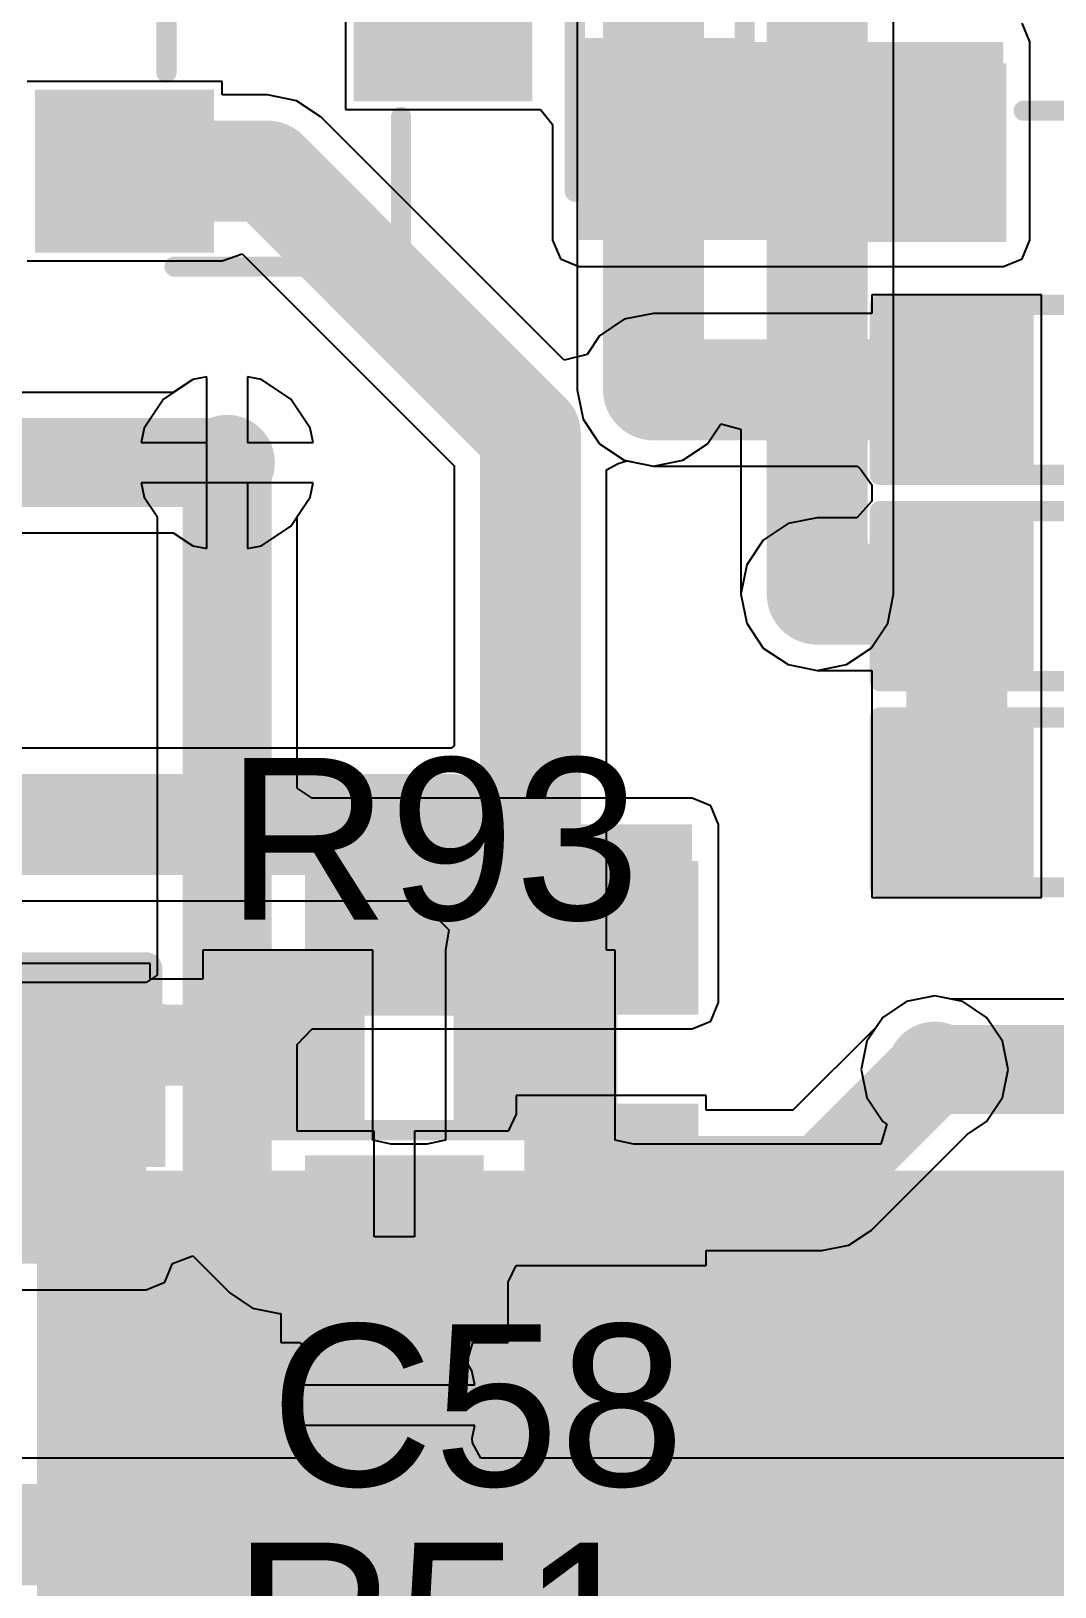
# Model space of a CAD drawing. Header units: millimetres. Extents: x 0 to 214, y 0 to 214.
# Drawn here: x 4.5355 to 4.7887, y 0.9661 to 1.3507 of the extents above; entities that cross this region are included whole.
import ezdxf

# ---------------------------------------------------------------- set-up
doc = ezdxf.new("R2010")
doc.units = ezdxf.units.MM
doc.header["$MEASUREMENT"] = 0
for name, color, linetype in [('BottomLayer', 5, 'Continuous'), ('BottomPaste', 16, 'Continuous'), ('BottomSolder', 6, 'Continuous'), ('TopLayer', 1, 'Continuous'), ('TopOverlay', 2, 'Continuous'), ('TopPaste', 8, 'Continuous'), ('TopSolder', 216, 'Continuous'), ('ViaHoleLayer', 16, 'Continuous')]:
    doc.layers.add(name, color=color, linetype=linetype)
doc.styles.add('Arial', font='', dxfattribs={"height": 0.2})
doc.styles.get('Arial').set_extended_font_data('Arial')

# ---------------------------------------------------------------- blocks, each defined once
blk = doc.blocks.new('RES_0603_127')
at = {"layer": 'TopLayer'}
for points in [[(-0.015, 0.0175), (-0.015, -0.0175), (-0.045, -0.0175), (-0.045, 0.0175)], [(0.045, 0.0175), (0.045, -0.0175), (0.015, -0.0175), (0.015, 0.0175)]]:
    blk.add_hatch(color=1, dxfattribs=at).paths.add_polyline_path(points)
at = {"layer": 'TopPaste'}
for points in [[(-0.015, 0.0175), (-0.015, -0.0175), (-0.045, -0.0175), (-0.045, 0.0175)], [(0.045, 0.0175), (0.045, -0.0175), (0.015, -0.0175), (0.015, 0.0175)]]:
    blk.add_hatch(color=8, dxfattribs=at).paths.add_polyline_path(points)
at = {"layer": 'TopSolder'}
for points in [[(-0.011, 0.0215), (-0.011, -0.0215), (-0.049, -0.0215), (-0.049, 0.0215)], [(0.049, 0.0215), (0.049, -0.0215), (0.011, -0.0215), (0.011, 0.0215)]]:
    blk.add_hatch(color=216, dxfattribs=at).paths.add_polyline_path(points)
at = {"layer": 'TopOverlay', "const_width": 0.005}
for points in [[(-0.049, -0.021), (-0.049, 0.021)], [(-0.049, 0.021), (0.049, 0.021)], [(0.049, -0.021), (0.049, 0.021)], [(-0.049, -0.021), (0.049, -0.021)]]:
    blk.add_lwpolyline(points, dxfattribs=at)
at = {"layer": 'TopOverlay', "const_width": 0.0025}
for points in [[(-0.05025, 0.021, 1), (-0.04775, 0.021, 1)], [(-0.05025, 0.021, 1), (-0.04775, 0.021, 1)], [(0.04775, 0.021, 1), (0.05025, 0.021, 1)], [(0.04775, 0.021, 1), (0.05025, 0.021, 1)], [(-0.05025, -0.021, 1), (-0.04775, -0.021, 1)], [(-0.05025, -0.021, 1), (-0.04775, -0.021, 1)], [(0.04775, -0.021, 1), (0.05025, -0.021, 1)], [(0.04775, -0.021, 1), (0.05025, -0.021, 1)]]:
    blk.add_lwpolyline(points, format="xyb", close=True, dxfattribs=at)
blk = doc.blocks.new('RES_0603_B_130')
at = {"layer": 'BottomLayer'}
for points in [[(-0.045, -0.0175), (-0.045, 0.0175), (-0.015, 0.0175), (-0.015, -0.0175)], [(0.015, -0.0175), (0.015, 0.0175), (0.045, 0.0175), (0.045, -0.0175)]]:
    blk.add_hatch(color=5, dxfattribs=at).paths.add_polyline_path(points)
at = {"layer": 'BottomPaste'}
for points in [[(-0.045, -0.0175), (-0.045, 0.0175), (-0.015, 0.0175), (-0.015, -0.0175)], [(0.015, -0.0175), (0.015, 0.0175), (0.045, 0.0175), (0.045, -0.0175)]]:
    blk.add_hatch(color=16, dxfattribs=at).paths.add_polyline_path(points)
at = {"layer": 'BottomSolder'}
for points in [[(-0.049, -0.0215), (-0.049, 0.0215), (-0.011, 0.0215), (-0.011, -0.0215)], [(0.011, -0.0215), (0.011, 0.0215), (0.049, 0.0215), (0.049, -0.0215)]]:
    blk.add_hatch(color=6, dxfattribs=at).paths.add_polyline_path(points)
blk = doc.blocks.new('RES_0603_136')
at = {"layer": 'TopLayer'}
for points in [[(-0.015, 0.0175), (-0.015, -0.0175), (-0.045, -0.0175), (-0.045, 0.0175)], [(0.045, 0.0175), (0.045, -0.0175), (0.015, -0.0175), (0.015, 0.0175)]]:
    blk.add_hatch(color=1, dxfattribs=at).paths.add_polyline_path(points)
at = {"layer": 'TopPaste'}
for points in [[(-0.015, 0.0175), (-0.015, -0.0175), (-0.045, -0.0175), (-0.045, 0.0175)], [(0.045, 0.0175), (0.045, -0.0175), (0.015, -0.0175), (0.015, 0.0175)]]:
    blk.add_hatch(color=8, dxfattribs=at).paths.add_polyline_path(points)
at = {"layer": 'TopSolder'}
for points in [[(-0.011, 0.0215), (-0.011, -0.0215), (-0.049, -0.0215), (-0.049, 0.0215)], [(0.049, 0.0215), (0.049, -0.0215), (0.011, -0.0215), (0.011, 0.0215)]]:
    blk.add_hatch(color=216, dxfattribs=at).paths.add_polyline_path(points)
at = {"layer": 'TopOverlay', "const_width": 0.005}
for points in [[(-0.049, -0.021), (-0.049, 0.021)], [(-0.049, 0.021), (0.049, 0.021)], [(0.049, -0.021), (0.049, 0.021)], [(-0.049, -0.021), (0.049, -0.021)]]:
    blk.add_lwpolyline(points, dxfattribs=at)
at = {"layer": 'TopOverlay', "const_width": 0.0025}
for points in [[(-0.05025, 0.021, 1), (-0.04775, 0.021, 1)], [(-0.05025, 0.021, 1), (-0.04775, 0.021, 1)], [(0.04775, 0.021, 1), (0.05025, 0.021, 1)], [(0.04775, 0.021, 1), (0.05025, 0.021, 1)], [(-0.05025, -0.021, 1), (-0.04775, -0.021, 1)], [(-0.05025, -0.021, 1), (-0.04775, -0.021, 1)], [(0.04775, -0.021, 1), (0.05025, -0.021, 1)], [(0.04775, -0.021, 1), (0.05025, -0.021, 1)]]:
    blk.add_lwpolyline(points, format="xyb", close=True, dxfattribs=at)
blk = doc.blocks.new('RES_0603_137')
at = {"layer": 'TopLayer'}
for points in [[(-0.015, 0.0175), (-0.015, -0.0175), (-0.045, -0.0175), (-0.045, 0.0175)], [(0.045, 0.0175), (0.045, -0.0175), (0.015, -0.0175), (0.015, 0.0175)]]:
    blk.add_hatch(color=1, dxfattribs=at).paths.add_polyline_path(points)
at = {"layer": 'TopPaste'}
for points in [[(-0.015, 0.0175), (-0.015, -0.0175), (-0.045, -0.0175), (-0.045, 0.0175)], [(0.045, 0.0175), (0.045, -0.0175), (0.015, -0.0175), (0.015, 0.0175)]]:
    blk.add_hatch(color=8, dxfattribs=at).paths.add_polyline_path(points)
at = {"layer": 'TopSolder'}
for points in [[(-0.011, 0.0215), (-0.011, -0.0215), (-0.049, -0.0215), (-0.049, 0.0215)], [(0.049, 0.0215), (0.049, -0.0215), (0.011, -0.0215), (0.011, 0.0215)]]:
    blk.add_hatch(color=216, dxfattribs=at).paths.add_polyline_path(points)
at = {"layer": 'TopOverlay', "const_width": 0.005}
for points in [[(-0.049, 0.021), (-0.049, -0.021)], [(0.049, 0.021), (-0.049, 0.021)], [(0.049, 0.021), (0.049, -0.021)], [(0.049, -0.021), (-0.049, -0.021)]]:
    blk.add_lwpolyline(points, dxfattribs=at)
at = {"layer": 'TopOverlay', "const_width": 0.0025}
for points in [[(-0.05025, 0.021, 1), (-0.04775, 0.021, 1)], [(-0.05025, 0.021, 1), (-0.04775, 0.021, 1)], [(0.04775, 0.021, 1), (0.05025, 0.021, 1)], [(0.04775, 0.021, 1), (0.05025, 0.021, 1)], [(-0.05025, -0.021, 1), (-0.04775, -0.021, 1)], [(-0.05025, -0.021, 1), (-0.04775, -0.021, 1)], [(0.04775, -0.021, 1), (0.05025, -0.021, 1)], [(0.04775, -0.021, 1), (0.05025, -0.021, 1)]]:
    blk.add_lwpolyline(points, format="xyb", close=True, dxfattribs=at)
blk = doc.blocks.new('RES_0603_141')
at = {"layer": 'TopLayer'}
for points in [[(-0.015, 0.0175), (-0.015, -0.0175), (-0.045, -0.0175), (-0.045, 0.0175)], [(0.045, 0.0175), (0.045, -0.0175), (0.015, -0.0175), (0.015, 0.0175)]]:
    blk.add_hatch(color=1, dxfattribs=at).paths.add_polyline_path(points)
at = {"layer": 'TopPaste'}
for points in [[(-0.015, 0.0175), (-0.015, -0.0175), (-0.045, -0.0175), (-0.045, 0.0175)], [(0.045, 0.0175), (0.045, -0.0175), (0.015, -0.0175), (0.015, 0.0175)]]:
    blk.add_hatch(color=8, dxfattribs=at).paths.add_polyline_path(points)
at = {"layer": 'TopSolder'}
for points in [[(-0.011, 0.0215), (-0.011, -0.0215), (-0.049, -0.0215), (-0.049, 0.0215)], [(0.049, 0.0215), (0.049, -0.0215), (0.011, -0.0215), (0.011, 0.0215)]]:
    blk.add_hatch(color=216, dxfattribs=at).paths.add_polyline_path(points)
at = {"layer": 'TopOverlay', "const_width": 0.005}
for points in [[(-0.049, 0.021), (-0.049, -0.021)], [(0.049, 0.021), (-0.049, 0.021)], [(0.049, 0.021), (0.049, -0.021)], [(0.049, -0.021), (-0.049, -0.021)]]:
    blk.add_lwpolyline(points, dxfattribs=at)
at = {"layer": 'TopOverlay', "const_width": 0.0025}
for points in [[(-0.05025, 0.021, 1), (-0.04775, 0.021, 1)], [(-0.05025, 0.021, 1), (-0.04775, 0.021, 1)], [(0.04775, 0.021, 1), (0.05025, 0.021, 1)], [(0.04775, 0.021, 1), (0.05025, 0.021, 1)], [(-0.05025, -0.021, 1), (-0.04775, -0.021, 1)], [(-0.05025, -0.021, 1), (-0.04775, -0.021, 1)], [(0.04775, -0.021, 1), (0.05025, -0.021, 1)], [(0.04775, -0.021, 1), (0.05025, -0.021, 1)]]:
    blk.add_lwpolyline(points, format="xyb", close=True, dxfattribs=at)
blk = doc.blocks.new('SOT_23_B_158')
at = {"layer": 'BottomLayer'}
for points in [[(-0.05354, 0.05748), (-0.02126, 0.05748), (-0.02126, 0.02126), (-0.05354, 0.02126)], [(0.02126, 0.05748), (0.05354, 0.05748), (0.05354, 0.02126), (0.02126, 0.02126)], [(-0.01614, -0.02126), (0.01614, -0.02126), (0.01614, -0.05748), (-0.01614, -0.05748)]]:
    blk.add_hatch(color=5, dxfattribs=at).paths.add_polyline_path(points)
at = {"layer": 'BottomPaste'}
for points in [[(-0.05354, 0.05748), (-0.02126, 0.05748), (-0.02126, 0.02126), (-0.05354, 0.02126)], [(0.02126, 0.05748), (0.05354, 0.05748), (0.05354, 0.02126), (0.02126, 0.02126)], [(-0.01614, -0.02126), (0.01614, -0.02126), (0.01614, -0.05748), (-0.01614, -0.05748)]]:
    blk.add_hatch(color=16, dxfattribs=at).paths.add_polyline_path(points)
at = {"layer": 'BottomSolder'}
for points in [[(-0.05754, 0.06148), (-0.01726, 0.06148), (-0.01726, 0.01726), (-0.05754, 0.01726)], [(0.01726, 0.06148), (0.05754, 0.06148), (0.05754, 0.01726), (0.01726, 0.01726)], [(-0.02014, -0.01726), (0.02014, -0.01726), (0.02014, -0.06148), (-0.02014, -0.06148)]]:
    blk.add_hatch(color=6, dxfattribs=at).paths.add_polyline_path(points)
blk = doc.blocks.new('SOT_23_159')
at = {"layer": 'TopLayer'}
for points in [[(-0.01614, 0.05748), (0.01614, 0.05748), (0.01614, 0.02126), (-0.01614, 0.02126)], [(-0.05354, -0.02126), (-0.02126, -0.02126), (-0.02126, -0.05748), (-0.05354, -0.05748)], [(0.02126, -0.02126), (0.05354, -0.02126), (0.05354, -0.05748), (0.02126, -0.05748)]]:
    blk.add_hatch(color=1, dxfattribs=at).paths.add_polyline_path(points)
at = {"layer": 'TopPaste'}
for points in [[(-0.01614, 0.05748), (0.01614, 0.05748), (0.01614, 0.02126), (-0.01614, 0.02126)], [(-0.05354, -0.02126), (-0.02126, -0.02126), (-0.02126, -0.05748), (-0.05354, -0.05748)], [(0.02126, -0.02126), (0.05354, -0.02126), (0.05354, -0.05748), (0.02126, -0.05748)]]:
    blk.add_hatch(color=8, dxfattribs=at).paths.add_polyline_path(points)
at = {"layer": 'TopSolder'}
for points in [[(-0.02014, 0.06148), (0.02014, 0.06148), (0.02014, 0.01726), (-0.02014, 0.01726)], [(-0.05754, -0.01726), (-0.01726, -0.01726), (-0.01726, -0.06148), (-0.05754, -0.06148)], [(0.01726, -0.01726), (0.05754, -0.01726), (0.05754, -0.06148), (0.01726, -0.06148)]]:
    blk.add_hatch(color=216, dxfattribs=at).paths.add_polyline_path(points)
at = {"layer": 'TopOverlay', "const_width": 0.005}
for points in [[(-0.024, 0.029), (-0.061, 0.029)], [(-0.061, -0.027), (-0.061, 0.029)], [(0.061, 0.029), (0.024, 0.029)], [(0.061, -0.027), (0.061, 0.029)], [(0.013, -0.029), (-0.013, -0.029)]]:
    blk.add_lwpolyline(points, dxfattribs=at)
at = {"layer": 'TopOverlay'}
for points, const_width in [([(-0.06225, 0.029, 1), (-0.05975, 0.029, 1)], 0.0025), ([(-0.06225, 0.029, 1), (-0.05975, 0.029, 1)], 0.0025), ([(-0.02525, 0.029, 1), (-0.02275, 0.029, 1)], 0.0025), ([(0.02275, 0.029, 1), (0.02525, 0.029, 1)], 0.0025), ([(0.05975, 0.029, 1), (0.06225, 0.029, 1)], 0.0025), ([(0.05975, 0.029, 1), (0.06225, 0.029, 1)], 0.0025), ([(-0.06225, -0.027, 1), (-0.05975, -0.027, 1)], 0.0025), ([(-0.01425, -0.029, 1), (-0.01175, -0.029, 1)], 0.0025), ([(0.01175, -0.029, 1), (0.01425, -0.029, 1)], 0.0025), ([(0.05975, -0.027, 1), (0.06225, -0.027, 1)], 0.0025), ([(-0.06439, -0.045, 1), (-0.07161, -0.045, 1)], 0.01), ([(-0.07411, -0.045, 1), (-0.06911, -0.045, 1)], 0.005), ([(-0.06689, -0.045, 1), (-0.06189, -0.045, 1)], 0.005)]:
    blk.add_lwpolyline(points, format="xyb", close=True, dxfattribs=dict(at, const_width=const_width))
blk = doc.blocks.new('LED_0402_169')
at = {"layer": 'TopLayer'}
for points in [[(-0.03091, 0.01417), (-0.0065, 0.01417), (-0.0065, -0.01417), (-0.03091, -0.01417)], [(0.0065, 0.01417), (0.03091, 0.01417), (0.03091, -0.01417), (0.0065, -0.01417)]]:
    blk.add_hatch(color=1, dxfattribs=at).paths.add_polyline_path(points)
at = {"layer": 'TopOverlay'}
blk.add_hatch(color=2, dxfattribs=at).paths.add_polyline_path([(0.037, -0.022), (0.063, -0.022), (0.063, 0.022), (0.037, 0.022)])
at = {"layer": 'TopPaste'}
for points in [[(-0.03091, 0.01417), (-0.0065, 0.01417), (-0.0065, -0.01417), (-0.03091, -0.01417)], [(0.0065, 0.01417), (0.03091, 0.01417), (0.03091, -0.01417), (0.0065, -0.01417)]]:
    blk.add_hatch(color=8, dxfattribs=at).paths.add_polyline_path(points)
at = {"layer": 'TopSolder'}
for points in [[(-0.03491, 0.01817), (-0.0025, 0.01817), (-0.0025, -0.01817), (-0.03491, -0.01817)], [(0.0025, 0.01817), (0.03491, 0.01817), (0.03491, -0.01817), (0.0025, -0.01817)]]:
    blk.add_hatch(color=216, dxfattribs=at).paths.add_polyline_path(points)
at = {"layer": 'TopOverlay', "const_width": 0.00787}
for points in [[(0.037, 0.019), (-0.036, 0.019)], [(-0.036, 0.019), (-0.036, -0.019)], [(0.037, 0.019), (0.037, -0.019)], [(0.037, -0.019), (-0.036, -0.019)]]:
    blk.add_lwpolyline(points, dxfattribs=at)
at = {"layer": 'TopOverlay', "const_width": 0.00394}
for points in [[(-0.03797, 0.019, 1), (-0.03403, 0.019, 1)], [(-0.03797, 0.019, 1), (-0.03403, 0.019, 1)], [(0.03503, 0.019, 1), (0.03897, 0.019, 1)], [(0.03503, 0.019, 1), (0.03897, 0.019, 1)], [(-0.03797, -0.019, 1), (-0.03403, -0.019, 1)], [(-0.03797, -0.019, 1), (-0.03403, -0.019, 1)], [(0.03503, -0.019, 1), (0.03897, -0.019, 1)], [(0.03503, -0.019, 1), (0.03897, -0.019, 1)]]:
    blk.add_lwpolyline(points, format="xyb", close=True, dxfattribs=at)
blk = doc.blocks.new('RVT1E100M0405__257')
at = {"layer": 'TopLayer'}
for points in [[(-0.12205, 0.0315), (-0.01969, 0.0315), (-0.01969, -0.0315), (-0.12205, -0.0315)], [(0.01969, 0.0315), (0.12205, 0.0315), (0.12205, -0.0315), (0.01969, -0.0315)]]:
    blk.add_hatch(color=1, dxfattribs=at).paths.add_polyline_path(points)
at = {"layer": 'TopPaste'}
for points in [[(-0.12205, 0.0315), (-0.01969, 0.0315), (-0.01969, -0.0315), (-0.12205, -0.0315)], [(0.01969, 0.0315), (0.12205, 0.0315), (0.12205, -0.0315), (0.01969, -0.0315)]]:
    blk.add_hatch(color=8, dxfattribs=at).paths.add_polyline_path(points)
at = {"layer": 'TopSolder'}
for points in [[(-0.12605, 0.0355), (-0.01569, 0.0355), (-0.01569, -0.0355), (-0.12605, -0.0355)], [(0.01569, 0.0355), (0.12605, 0.0355), (0.12605, -0.0355), (0.01569, -0.0355)]]:
    blk.add_hatch(color=216, dxfattribs=at).paths.add_polyline_path(points)
at = {"layer": 'TopOverlay', "const_width": 0.005}
for points in [[(-0.037, 0.087), (-0.08325, 0.04075)], [(-0.037, 0.087), (0.085, 0.087)], [(0.085, 0.087), (0.085, 0.039)], [(-0.108, 0.065), (-0.108, 0.037)], [(-0.122, 0.051), (-0.094, 0.051)], [(-0.08325, 0.04075), (-0.08325, 0.035)], [(-0.08325, -0.035), (-0.08325, -0.04075)], [(-0.08325, -0.04075), (-0.037, -0.087)], [(0.085, -0.039), (0.085, -0.087)], [(-0.037, -0.087), (0.085, -0.087)]]:
    blk.add_lwpolyline(points, dxfattribs=at)
at = {"layer": 'TopOverlay', "const_width": 0.0025}
for points in [[(-0.03825, 0.087, 1), (-0.03575, 0.087, 1)], [(-0.03825, 0.087, 1), (-0.03575, 0.087, 1)], [(0.08375, 0.087, 1), (0.08625, 0.087, 1)], [(0.08375, 0.087, 1), (0.08625, 0.087, 1)], [(-0.10925, 0.065, 1), (-0.10675, 0.065, 1)], [(-0.12325, 0.051, 1), (-0.12075, 0.051, 1)], [(-0.09525, 0.051, 1), (-0.09275, 0.051, 1)], [(-0.0845, 0.04075, 1), (-0.082, 0.04075, 1)], [(-0.0845, 0.04075, 1), (-0.082, 0.04075, 1)], [(-0.10925, 0.037, 1), (-0.10675, 0.037, 1)], [(0.08375, 0.039, 1), (0.08625, 0.039, 1)], [(-0.0845, 0.035, 1), (-0.082, 0.035, 1)], [(-0.0845, -0.035, 1), (-0.082, -0.035, 1)], [(-0.0845, -0.04075, 1), (-0.082, -0.04075, 1)], [(-0.0845, -0.04075, 1), (-0.082, -0.04075, 1)], [(0.08375, -0.039, 1), (0.08625, -0.039, 1)], [(-0.03825, -0.087, 1), (-0.03575, -0.087, 1)], [(-0.03825, -0.087, 1), (-0.03575, -0.087, 1)], [(0.08375, -0.087, 1), (0.08625, -0.087, 1)], [(0.08375, -0.087, 1), (0.08625, -0.087, 1)]]:
    blk.add_lwpolyline(points, format="xyb", close=True, dxfattribs=at)
blk = doc.blocks.new('RES_0603_279')
at = {"layer": 'TopLayer'}
for points in [[(-0.015, 0.0175), (-0.015, -0.0175), (-0.045, -0.0175), (-0.045, 0.0175)], [(0.045, 0.0175), (0.045, -0.0175), (0.015, -0.0175), (0.015, 0.0175)]]:
    blk.add_hatch(color=1, dxfattribs=at).paths.add_polyline_path(points)
at = {"layer": 'TopPaste'}
for points in [[(-0.015, 0.0175), (-0.015, -0.0175), (-0.045, -0.0175), (-0.045, 0.0175)], [(0.045, 0.0175), (0.045, -0.0175), (0.015, -0.0175), (0.015, 0.0175)]]:
    blk.add_hatch(color=8, dxfattribs=at).paths.add_polyline_path(points)
at = {"layer": 'TopSolder'}
for points in [[(-0.011, 0.0215), (-0.011, -0.0215), (-0.049, -0.0215), (-0.049, 0.0215)], [(0.049, 0.0215), (0.049, -0.0215), (0.011, -0.0215), (0.011, 0.0215)]]:
    blk.add_hatch(color=216, dxfattribs=at).paths.add_polyline_path(points)
at = {"layer": 'TopOverlay', "const_width": 0.005}
for points in [[(-0.049, 0.021), (0.049, 0.021)], [(-0.049, 0.021), (-0.049, -0.021)], [(0.049, 0.021), (0.049, -0.021)], [(-0.049, -0.021), (0.049, -0.021)]]:
    blk.add_lwpolyline(points, dxfattribs=at)
at = {"layer": 'TopOverlay', "const_width": 0.0025}
for points in [[(-0.05025, 0.021, 1), (-0.04775, 0.021, 1)], [(-0.05025, 0.021, 1), (-0.04775, 0.021, 1)], [(0.04775, 0.021, 1), (0.05025, 0.021, 1)], [(0.04775, 0.021, 1), (0.05025, 0.021, 1)], [(-0.05025, -0.021, 1), (-0.04775, -0.021, 1)], [(-0.05025, -0.021, 1), (-0.04775, -0.021, 1)], [(0.04775, -0.021, 1), (0.05025, -0.021, 1)], [(0.04775, -0.021, 1), (0.05025, -0.021, 1)]]:
    blk.add_lwpolyline(points, format="xyb", close=True, dxfattribs=at)
blk = doc.blocks.new('SOT_23_317')
at = {"layer": 'TopLayer'}
for points in [[(-0.01614, 0.05748), (0.01614, 0.05748), (0.01614, 0.02126), (-0.01614, 0.02126)], [(-0.05354, -0.02126), (-0.02126, -0.02126), (-0.02126, -0.05748), (-0.05354, -0.05748)], [(0.02126, -0.02126), (0.05354, -0.02126), (0.05354, -0.05748), (0.02126, -0.05748)]]:
    blk.add_hatch(color=1, dxfattribs=at).paths.add_polyline_path(points)
at = {"layer": 'TopPaste'}
for points in [[(-0.01614, 0.05748), (0.01614, 0.05748), (0.01614, 0.02126), (-0.01614, 0.02126)], [(-0.05354, -0.02126), (-0.02126, -0.02126), (-0.02126, -0.05748), (-0.05354, -0.05748)], [(0.02126, -0.02126), (0.05354, -0.02126), (0.05354, -0.05748), (0.02126, -0.05748)]]:
    blk.add_hatch(color=8, dxfattribs=at).paths.add_polyline_path(points)
at = {"layer": 'TopSolder'}
for points in [[(-0.02014, 0.06148), (0.02014, 0.06148), (0.02014, 0.01726), (-0.02014, 0.01726)], [(-0.05754, -0.01726), (-0.01726, -0.01726), (-0.01726, -0.06148), (-0.05754, -0.06148)], [(0.01726, -0.01726), (0.05754, -0.01726), (0.05754, -0.06148), (0.01726, -0.06148)]]:
    blk.add_hatch(color=216, dxfattribs=at).paths.add_polyline_path(points)
at = {"layer": 'TopOverlay', "const_width": 0.005}
for points in [[(-0.061, -0.027), (-0.061, 0.029)], [(-0.061, 0.029), (-0.024, 0.029)], [(0.024, 0.029), (0.061, 0.029)], [(0.061, -0.027), (0.061, 0.029)], [(-0.013, -0.029), (0.013, -0.029)]]:
    blk.add_lwpolyline(points, dxfattribs=at)
at = {"layer": 'TopOverlay'}
for points, const_width in [([(-0.06225, 0.029, 1), (-0.05975, 0.029, 1)], 0.0025), ([(-0.06225, 0.029, 1), (-0.05975, 0.029, 1)], 0.0025), ([(-0.02525, 0.029, 1), (-0.02275, 0.029, 1)], 0.0025), ([(0.02275, 0.029, 1), (0.02525, 0.029, 1)], 0.0025), ([(0.05975, 0.029, 1), (0.06225, 0.029, 1)], 0.0025), ([(0.05975, 0.029, 1), (0.06225, 0.029, 1)], 0.0025), ([(-0.06225, -0.027, 1), (-0.05975, -0.027, 1)], 0.0025), ([(-0.01425, -0.029, 1), (-0.01175, -0.029, 1)], 0.0025), ([(0.01175, -0.029, 1), (0.01425, -0.029, 1)], 0.0025), ([(0.05975, -0.027, 1), (0.06225, -0.027, 1)], 0.0025), ([(-0.06439, -0.045, 1), (-0.07161, -0.045, 1)], 0.01), ([(-0.07411, -0.045, 1), (-0.06911, -0.045, 1)], 0.005), ([(-0.06689, -0.045, 1), (-0.06189, -0.045, 1)], 0.005)]:
    blk.add_lwpolyline(points, format="xyb", close=True, dxfattribs=dict(at, const_width=const_width))

msp = doc.modelspace()

# ---------------------------------------------------------------- hatches: boundary and pattern name
at = {"layer": 'BottomLayer'}
h = msp.add_hatch(color=5, dxfattribs=at)
edge = h.paths.add_edge_path()
edge.add_arc((4.68945, 1.262), 0.01181, 0, 360)
h = msp.add_hatch(color=5, dxfattribs=at)
edge = h.paths.add_edge_path()
edge.add_arc((4.584, 1.244), 0.01181, 0, 360)
h = msp.add_hatch(color=5, dxfattribs=at)
edge = h.paths.add_edge_path()
edge.add_arc((4.72995, 1.2115), 0.01181, 0, 360)
for points in [[(4.605, 1.11055), (4.699, 1.11055), (4.699, 1.15455), (4.605, 1.15455)], [(4.489, 1.046), (4.564, 1.046), (4.564, 1.109), (4.489, 1.109)]]:
    msp.add_hatch(color=5, dxfattribs=at).paths.add_polyline_path(points)
h = msp.add_hatch(color=5, dxfattribs=at)
edge = h.paths.add_edge_path()
edge.add_arc((4.759, 1.094), 0.01181, 0, 360)
h = msp.add_hatch(color=5, dxfattribs=at)
edge = h.paths.add_edge_path()
edge.add_arc((4.624, 1.011), 0.01181, 0, 360)
at = {"layer": 'BottomSolder'}
h = msp.add_hatch(color=6, dxfattribs=at)
edge = h.paths.add_edge_path()
edge.add_arc((4.68945, 1.262), 0.00591, 0, 360)
h = msp.add_hatch(color=6, dxfattribs=at)
edge = h.paths.add_edge_path()
edge.add_arc((4.584, 1.244), 0.00591, 0, 360)
h = msp.add_hatch(color=6, dxfattribs=at)
edge = h.paths.add_edge_path()
edge.add_arc((4.72995, 1.2115), 0.00591, 0, 360)
h = msp.add_hatch(color=6, dxfattribs=at)
edge = h.paths.add_edge_path()
edge.add_arc((4.759, 1.094), 0.00591, 0, 360)
h = msp.add_hatch(color=6, dxfattribs=at)
edge = h.paths.add_edge_path()
edge.add_arc((4.624, 1.011), 0.00591, 0, 360)
at = {"layer": 'TopLayer'}
for points in [[(4.671, 1.299), (4.776, 1.299), (4.776, 1.348), (4.671, 1.348)], [(4.537, 0.94818), (5.628, 0.94818), (5.628, 1.069), (4.537, 1.069)]]:
    msp.add_hatch(color=1, dxfattribs=at).paths.add_polyline_path(points)
h = msp.add_hatch(color=1, dxfattribs=at)
edge = h.paths.add_edge_path()
edge.add_arc((4.68945, 1.262), 0.01181, 0, 360)
h = msp.add_hatch(color=1, dxfattribs=at)
edge = h.paths.add_edge_path()
edge.add_arc((4.584, 1.244), 0.01181, 0, 360)
h = msp.add_hatch(color=1, dxfattribs=at)
edge = h.paths.add_edge_path()
edge.add_arc((4.72995, 1.2115), 0.01181, 0, 360)
h = msp.add_hatch(color=1, dxfattribs=at)
edge = h.paths.add_edge_path()
edge.add_arc((4.759, 1.094), 0.01181, 0, 360)
h = msp.add_hatch(color=1, dxfattribs=at)
edge = h.paths.add_edge_path()
edge.add_arc((4.624, 1.011), 0.01181, 0, 360)
at = {"layer": 'TopSolder'}
h = msp.add_hatch(color=216, dxfattribs=at)
edge = h.paths.add_edge_path()
edge.add_arc((4.68945, 1.262), 0.00591, 0, 360)
h = msp.add_hatch(color=216, dxfattribs=at)
edge = h.paths.add_edge_path()
edge.add_arc((4.584, 1.244), 0.00591, 0, 360)
h = msp.add_hatch(color=216, dxfattribs=at)
edge = h.paths.add_edge_path()
edge.add_arc((4.72995, 1.2115), 0.00591, 0, 360)
h = msp.add_hatch(color=216, dxfattribs=at)
edge = h.paths.add_edge_path()
edge.add_arc((4.759, 1.094), 0.00591, 0, 360)
h = msp.add_hatch(color=216, dxfattribs=at)
edge = h.paths.add_edge_path()
edge.add_arc((4.624, 1.011), 0.00591, 0, 360)
at = {"layer": 'ViaHoleLayer'}
h = msp.add_hatch(color=16, dxfattribs=at)
edge = h.paths.add_edge_path()
edge.add_arc((4.68945, 1.262), 0.00591, 0, 360)
h = msp.add_hatch(color=16, dxfattribs=at)
edge = h.paths.add_edge_path()
edge.add_arc((4.584, 1.244), 0.00591, 0, 360)
h = msp.add_hatch(color=16, dxfattribs=at)
edge = h.paths.add_edge_path()
edge.add_arc((4.72995, 1.2115), 0.00591, 0, 360)
h = msp.add_hatch(color=16, dxfattribs=at)
edge = h.paths.add_edge_path()
edge.add_arc((4.759, 1.094), 0.00591, 0, 360)
h = msp.add_hatch(color=16, dxfattribs=at)
edge = h.paths.add_edge_path()
edge.add_arc((4.624, 1.011), 0.00591, 0, 360)

# ---------------------------------------------------------------- linework, layer by layer
at = {"layer": 'BottomLayer'}
for p, q in [((4.74881, 1.2115), (4.74881, 1.90113)), ((4.67058, 1.424), (4.67058, 1.262)), ((4.57549, 1.26455), (4.56828, 1.25972)), ((4.579, 1.26524), (4.57549, 1.26455)), ((4.579, 1.249), (4.579, 1.26524)), ((4.59251, 1.26455), (4.589, 1.26524)), ((4.589, 1.26524), (4.589, 1.249)), ((4.59972, 1.25972), (4.59251, 1.26455)), ((4.67058, 1.262), (4.67202, 1.25478)), ((4.56828, 1.25972), (4.56345, 1.25251)), ((4.60455, 1.25251), (4.59972, 1.25972)), ((4.67202, 1.25478), (4.67611, 1.24866)), ((4.56345, 1.25251), (4.56276, 1.249)), ((4.60524, 1.249), (4.60455, 1.25251)), ((4.70278, 1.24866), (4.70608, 1.2536)), ((4.70608, 1.2536), (4.71108, 1.25227)), ((4.71108, 1.25227), (4.71108, 1.2115)), ((4.56276, 1.249), (4.579, 1.249)), ((4.589, 1.249), (4.60524, 1.249)), ((4.67611, 1.24866), (4.68223, 1.24457)), ((4.69667, 1.24457), (4.70278, 1.24866)), ((4.68223, 1.24457), (4.68945, 1.24314)), ((4.68945, 1.24314), (4.69667, 1.24457)), ((4.60524, 1.239), (4.56276, 1.239)), ((4.56276, 1.239), (4.56345, 1.23549)), ((4.60455, 1.23549), (4.60524, 1.239)), ((4.56345, 1.23549), (4.56667, 1.23068)), ((4.60133, 1.23068), (4.60455, 1.23549)), ((4.56667, 1.23068), (4.56667, 1.11728)), ((4.60133, 1.1635), (4.60133, 1.23068)), ((4.71108, 1.2115), (4.71252, 1.20428)), ((4.74737, 1.20428), (4.74881, 1.2115)), ((4.71252, 1.20428), (4.71661, 1.19816)), ((4.74328, 1.19816), (4.74737, 1.20428)), ((4.71661, 1.19816), (4.72273, 1.19407)), ((4.73717, 1.19407), (4.74328, 1.19816)), ((4.72273, 1.19407), (4.72995, 1.19264)), ((4.72995, 1.19264), (4.73717, 1.19407)), ((4.605, 1.16105), (4.60133, 1.1635)), ((4.699, 1.16105), (4.605, 1.16105)), ((4.70359, 1.15915), (4.699, 1.16105)), ((4.70549, 1.15455), (4.70359, 1.15915)), ((4.70549, 1.11055), (4.70549, 1.15455)), ((4.564, 1.11549), (4.489, 1.11549)), ((4.56667, 1.11728), (4.564, 1.11549)), ((4.759, 1.11216), (4.75205, 1.11078)), ((4.76595, 1.11078), (4.759, 1.11216)), ((4.70359, 1.10596), (4.70549, 1.11055)), ((4.75205, 1.11078), (4.74616, 1.10684)), ((4.77184, 1.10684), (4.76595, 1.11078)), ((4.60133, 1.10017), (4.605, 1.10406)), ((4.605, 1.10406), (4.699, 1.10406)), ((4.699, 1.10406), (4.70359, 1.10596)), ((4.74469, 1.10464), (4.72393, 1.08389)), ((4.74616, 1.10684), (4.74469, 1.10464)), ((4.77578, 1.10095), (4.77184, 1.10684)), ((4.60133, 1.07874), (4.60133, 1.10017)), ((4.77716, 1.094), (4.77578, 1.10095)), ((4.77578, 1.08705), (4.77716, 1.094)), ((4.7025, 1.08755), (4.6555, 1.08755)), ((4.6555, 1.08755), (4.6555, 1.0829)), ((4.7025, 1.08389), (4.7025, 1.08755)), ((4.77184, 1.08116), (4.77578, 1.08705)), ((4.6555, 1.0829), (4.65348, 1.07874)), ((4.72393, 1.08389), (4.7025, 1.08389)), ((4.76699, 1.07792), (4.77184, 1.08116)), ((4.62037, 1.07874), (4.60133, 1.07874)), ((4.62037, 1.0526), (4.62037, 1.07874)), ((4.6505, 1.07874), (4.63037, 1.07874)), ((4.63037, 1.07874), (4.63037, 1.0526)), ((4.65348, 1.07874), (4.6505, 1.07874)), ((4.74337, 1.0543), (4.76699, 1.07792)), ((4.73775, 1.05054), (4.74337, 1.0543)), ((4.63037, 1.0526), (4.62037, 1.0526)), ((4.73111, 1.04922), (4.73775, 1.05054)), ((4.57049, 1.046), (4.57549, 1.04788)), ((4.57549, 1.04788), (4.58463, 1.03874)), ((4.7025, 1.04555), (4.7025, 1.04922)), ((4.7025, 1.04922), (4.73111, 1.04922)), ((4.56859, 1.04141), (4.57049, 1.046)), ((4.65348, 1.04139), (4.6555, 1.04555)), ((4.6555, 1.04555), (4.65848, 1.04555)), ((4.65848, 1.04555), (4.7025, 1.04555)), ((4.489, 1.03951), (4.564, 1.03951)), ((4.564, 1.03951), (4.56859, 1.04141)), ((4.58463, 1.03874), (4.59025, 1.03499)), ((4.65348, 1.02646), (4.65348, 1.04139)), ((4.59025, 1.03499), (4.59689, 1.03367)), ((4.59689, 1.03367), (4.59726, 1.03367)), ((4.59726, 1.03367), (4.59726, 1.02646)), ((4.59726, 1.02646), (4.60208, 1.02646)), ((4.60208, 1.02646), (4.60475, 1.02146)), ((4.64325, 1.02146), (4.64475, 1.02646)), ((4.64475, 1.02646), (4.65348, 1.02646)), ((4.60345, 1.01951), (4.60276, 1.016)), ((4.60475, 1.02146), (4.60345, 1.01951)), ((4.64455, 1.01951), (4.64325, 1.02146)), ((4.64524, 1.016), (4.64455, 1.01951)), ((4.60276, 1.016), (4.64524, 1.016)), ((4.64524, 1.006), (4.60276, 1.006)), ((4.60276, 1.006), (4.60338, 1.00286)), ((4.64462, 1.00286), (4.64524, 1.006)), ((4.6033, 1.00171), (4.60124, 0.99786)), ((4.60338, 1.00286), (4.6033, 1.00171)), ((4.6447, 1.00171), (4.64462, 1.00286)), ((4.64676, 0.99786), (4.6447, 1.00171)), ((4.60124, 0.99786), (4.49581, 0.99786)), ((4.85219, 0.99786), (4.64676, 0.99786))]:
    msp.add_line(p, q, dxfattribs=at)
for points, const_width in [([(4.72995, 1.2115), (4.72995, 1.90895)], 0.025), ([(4.68945, 1.262), (4.68945, 1.424)], 0.025), ([(4.584, 1.06389), (4.584, 1.244)], 0.022), ([(4.73111, 1.06655), (4.75856, 1.094)], 0.022), ([(4.75856, 1.094), (4.759, 1.094)], 0.022), ([(4.679, 1.06655), (4.73111, 1.06655)], 0.022), ([(4.584, 1.06389), (4.59689, 1.051)], 0.022), ([(4.59689, 1.051), (4.62377, 1.051)], 0.022), ([(4.62377, 1.051), (4.62537, 1.0526)], 0.022), ([(4.62537, 1.01237), (4.62537, 1.0526)], 0.022), ([(4.624, 1.011), (4.62537, 1.01237)], 0.022), ([(4.488, 0.979), (4.86, 0.979)], 0.025)]:
    msp.add_lwpolyline(points, dxfattribs=dict(at, const_width=const_width))
for points, const_width in [([(4.6832, 1.262, 1), (4.6957, 1.262, 1)], 0.0125), ([(4.5785, 1.244, 1), (4.5895, 1.244, 1)], 0.011), ([(4.7237, 1.2115, 1), (4.7362, 1.2115, 1)], 0.0125), ([(4.75306, 1.094, 1), (4.76406, 1.094, 1)], 0.011), ([(4.75306, 1.094, 1), (4.76406, 1.094, 1)], 0.011), ([(4.7535, 1.094, 1), (4.7645, 1.094, 1)], 0.011), ([(4.6735, 1.06655, 1), (4.6845, 1.06655, 1)], 0.011), ([(4.72561, 1.06655, 1), (4.73661, 1.06655, 1)], 0.011), ([(4.72561, 1.06655, 1), (4.73661, 1.06655, 1)], 0.011), ([(4.5785, 1.06389, 1), (4.5895, 1.06389, 1)], 0.011), ([(4.5785, 1.06389, 1), (4.5895, 1.06389, 1)], 0.011), ([(4.59139, 1.051, 1), (4.60239, 1.051, 1)], 0.011), ([(4.59139, 1.051, 1), (4.60239, 1.051, 1)], 0.011), ([(4.61827, 1.051, 1), (4.62927, 1.051, 1)], 0.011), ([(4.61827, 1.051, 1), (4.62927, 1.051, 1)], 0.011), ([(4.61987, 1.0526, 1), (4.63087, 1.0526, 1)], 0.011), ([(4.61987, 1.0526, 1), (4.63087, 1.0526, 1)], 0.011), ([(4.61987, 1.01237, 1), (4.63087, 1.01237, 1)], 0.011), ([(4.61987, 1.01237, 1), (4.63087, 1.01237, 1)], 0.011), ([(4.6185, 1.011, 1), (4.6295, 1.011, 1)], 0.011)]:
    msp.add_lwpolyline(points, format="xyb", close=True, dxfattribs=dict(at, const_width=const_width))
at = {"layer": 'TopLayer'}
for p, q in [((4.61326, 1.37559), (4.61326, 1.33131)), ((4.78249, 1.348), (4.78059, 1.35259)), ((4.78249, 1.299), (4.78249, 1.348)), ((4.58274, 1.33819), (4.53452, 1.33819)), ((4.58274, 1.33491), (4.58274, 1.33819)), ((4.59395, 1.33491), (4.58274, 1.33491)), ((4.60117, 1.33347), (4.59395, 1.33491)), ((4.60729, 1.32938), (4.60117, 1.33347)), ((4.61326, 1.33131), (4.65951, 1.33131)), ((4.65951, 1.33131), (4.66148, 1.33131)), ((4.66148, 1.33131), (4.66451, 1.32756)), ((4.66733, 1.26934), (4.60729, 1.32938)), ((4.66451, 1.32756), (4.66451, 1.299)), ((4.66451, 1.299), (4.66641, 1.29441)), ((4.78059, 1.29441), (4.78249, 1.299)), ((4.53452, 1.2939), (4.53846, 1.2939)), ((4.53846, 1.2939), (4.58274, 1.2939)), ((4.58274, 1.2939), (4.58774, 1.29558)), ((4.58274, 1.2939), (4.58274, 1.2939)), ((4.58774, 1.29558), (4.64014, 1.24319)), ((4.66641, 1.29441), (4.671, 1.29251)), ((4.671, 1.29251), (4.776, 1.29251)), ((4.776, 1.29251), (4.78059, 1.29441)), ((4.78545, 1.2855), (4.74345, 1.2855)), ((4.74345, 1.2855), (4.74345, 1.28086)), ((4.78545, 1.2395), (4.78545, 1.2855)), ((4.68945, 1.28086), (4.68223, 1.27943)), ((4.74345, 1.28086), (4.68945, 1.28086)), ((4.68223, 1.27943), (4.67611, 1.27534)), ((4.67611, 1.27534), (4.67303, 1.27072)), ((4.67303, 1.27072), (4.66733, 1.26934)), ((4.57549, 1.26455), (4.57068, 1.26133)), ((4.579, 1.26524), (4.57549, 1.26455)), ((4.579, 1.244), (4.579, 1.26524)), ((4.59251, 1.26455), (4.589, 1.26524)), ((4.589, 1.26524), (4.589, 1.249)), ((4.59972, 1.25972), (4.59251, 1.26455)), ((4.57068, 1.26133), (4.52607, 1.26133)), ((4.60455, 1.25251), (4.59972, 1.25972)), ((4.60524, 1.249), (4.60455, 1.25251)), ((4.589, 1.249), (4.60524, 1.249)), ((4.579, 1.22276), (4.579, 1.244)), ((4.64014, 1.24319), (4.64014, 1.17398)), ((4.67786, 1.24224), (4.6807, 1.24375)), ((4.67786, 1.135), (4.67786, 1.24224)), ((4.6807, 1.24375), (4.68286, 1.24445)), ((4.68286, 1.24445), (4.68945, 1.24314)), ((4.68945, 1.24314), (4.73991, 1.24314)), ((4.73991, 1.24314), (4.74076, 1.24229)), ((4.74076, 1.24229), (4.74345, 1.2385)), ((4.60524, 1.239), (4.589, 1.239)), ((4.589, 1.239), (4.589, 1.22276)), ((4.60455, 1.23549), (4.60524, 1.239)), ((4.74345, 1.2385), (4.74345, 1.2345)), ((4.78545, 1.2385), (4.78545, 1.2395)), ((4.78545, 1.2345), (4.78545, 1.2385)), ((4.59972, 1.22828), (4.60455, 1.23549)), ((4.74345, 1.2345), (4.73975, 1.23036)), ((4.78545, 1.2335), (4.78545, 1.2345)), ((4.78545, 1.1875), (4.78545, 1.2335)), ((4.59251, 1.22345), (4.59972, 1.22828)), ((4.72273, 1.22893), (4.71661, 1.22484)), ((4.72995, 1.23036), (4.72273, 1.22893)), ((4.73975, 1.23036), (4.72995, 1.23036)), ((4.51889, 1.22667), (4.57068, 1.22667)), ((4.57068, 1.22667), (4.57549, 1.22345)), ((4.57549, 1.22345), (4.579, 1.22276)), ((4.589, 1.22276), (4.59251, 1.22345)), ((4.71661, 1.22484), (4.71252, 1.21872)), ((4.71252, 1.21872), (4.71108, 1.2115)), ((4.71108, 1.2115), (4.71252, 1.20428)), ((4.71252, 1.20428), (4.71661, 1.19816)), ((4.71661, 1.19816), (4.72273, 1.19407)), ((4.72273, 1.19407), (4.72995, 1.19264)), ((4.72995, 1.19264), (4.74345, 1.19264)), ((4.74345, 1.19264), (4.74345, 1.1875)), ((4.74345, 1.1875), (4.74345, 1.1875)), ((4.74345, 1.1875), (4.74345, 1.1835)), ((4.78545, 1.1835), (4.78545, 1.1875)), ((4.78545, 1.1875), (4.78545, 1.1875)), ((4.74345, 1.1835), (4.74345, 1.1835)), ((4.74345, 1.1835), (4.74345, 1.1365)), ((4.78545, 1.1365), (4.78545, 1.1835)), ((4.78545, 1.1835), (4.78545, 1.1835)), ((4.63945, 1.17342), (4.40755, 1.17342)), ((4.64014, 1.17398), (4.63945, 1.17342)), ((4.41537, 1.13569), (4.63163, 1.13569)), ((4.63163, 1.13569), (4.63882, 1.1285)), ((4.67786, 1.1235), (4.67786, 1.135)), ((4.74345, 1.1365), (4.78545, 1.1365)), ((4.63882, 1.1285), (4.638, 1.1235)), ((4.62, 1.1235), (4.578, 1.1235)), ((4.578, 1.1235), (4.578, 1.11631)), ((4.62, 1.08049), (4.62, 1.1235)), ((4.638, 1.1235), (4.638, 1.1235)), ((4.638, 1.1235), (4.638, 1.0765)), ((4.68, 1.1235), (4.67786, 1.1235)), ((4.68, 1.0765), (4.68, 1.1235)), ((4.56495, 1.12017), (4.53254, 1.12017)), ((4.56495, 1.11631), (4.56495, 1.12017)), ((4.578, 1.11631), (4.56495, 1.11631)), ((4.759, 1.11216), (4.75205, 1.11078)), ((4.76316, 1.11133), (4.759, 1.11216)), ((4.75205, 1.11078), (4.74616, 1.10684)), ((4.79582, 1.11133), (4.76316, 1.11133)), ((4.74616, 1.10684), (4.74222, 1.10095)), ((4.74222, 1.10095), (4.74084, 1.094)), ((4.74084, 1.094), (4.74222, 1.08705)), ((4.74222, 1.08705), (4.74616, 1.08116)), ((4.74616, 1.08116), (4.74715, 1.08049)), ((4.62, 1.0765), (4.62, 1.08049)), ((4.74715, 1.08049), (4.74564, 1.07549)), ((4.62458, 1.07549), (4.62, 1.0765)), ((4.63342, 1.07549), (4.62458, 1.07549)), ((4.638, 1.0765), (4.63342, 1.07549)), ((4.68458, 1.07549), (4.68, 1.0765)), ((4.74564, 1.07549), (4.68458, 1.07549))]:
    msp.add_line(p, q, dxfattribs=at)
for points, const_width in [([(4.63745, 1.35382), (4.63745, 1.37828)], 0.02), ([(4.7492, 1.33), (4.7566, 1.3226)], 0.025), ([(4.7566, 1.32063), (4.7566, 1.3226)], 0.025), ([(4.55863, 1.31605), (4.59395, 1.31605)], 0.025), ([(4.59395, 1.31605), (4.659, 1.251)], 0.025), ([(4.68945, 1.262), (4.76445, 1.262)], 0.025), ([(4.659, 1.135), (4.659, 1.251)], 0.025), ([(4.51889, 1.244), (4.584, 1.244)], 0.022), ([(4.72995, 1.2115), (4.76395, 1.2115)], 0.025), ([(4.76445, 1.16), (4.76445, 1.211)], 0.025), ([(4.40755, 1.15455), (4.63945, 1.15455)], 0.025), ([(4.63945, 1.15455), (4.659, 1.135)], 0.025), ([(4.659, 1.1), (4.659, 1.135)], 0.025), ([(4.659, 1.091), (4.659, 1.1)], 0.025), ([(4.54674, 1.1), (4.599, 1.1)], 0.02), ([(4.759, 1.094), (4.803, 1.094)], 0.022)]:
    msp.add_lwpolyline(points, dxfattribs=dict(at, const_width=const_width))
for points, const_width in [([(4.63245, 1.35382, 1), (4.64245, 1.35382, 1)], 0.01), ([(4.74295, 1.33, 1), (4.75545, 1.33, 1)], 0.0125), ([(4.75035, 1.3226, 1), (4.76285, 1.3226, 1)], 0.0125), ([(4.75035, 1.3226, 1), (4.76285, 1.3226, 1)], 0.0125), ([(4.75035, 1.32063, 1), (4.76285, 1.32063, 1)], 0.0125), ([(4.55238, 1.31605, 1), (4.56488, 1.31605, 1)], 0.0125), ([(4.5877, 1.31605, 1), (4.6002, 1.31605, 1)], 0.0125), ([(4.5877, 1.31605, 1), (4.6002, 1.31605, 1)], 0.0125), ([(4.6832, 1.262, 1), (4.6957, 1.262, 1)], 0.0125), ([(4.7582, 1.262, 1), (4.7707, 1.262, 1)], 0.0125), ([(4.65275, 1.251, 1), (4.66525, 1.251, 1)], 0.0125), ([(4.65275, 1.251, 1), (4.66525, 1.251, 1)], 0.0125), ([(4.5785, 1.244, 1), (4.5895, 1.244, 1)], 0.011), ([(4.7237, 1.2115, 1), (4.7362, 1.2115, 1)], 0.0125), ([(4.7577, 1.2115, 1), (4.7702, 1.2115, 1)], 0.0125), ([(4.7582, 1.211, 1), (4.7707, 1.211, 1)], 0.0125), ([(4.7582, 1.16, 1), (4.7707, 1.16, 1)], 0.0125), ([(4.6332, 1.15455, 1), (4.6457, 1.15455, 1)], 0.0125), ([(4.6332, 1.15455, 1), (4.6457, 1.15455, 1)], 0.0125), ([(4.65275, 1.135, 1), (4.66525, 1.135, 1)], 0.0125), ([(4.65275, 1.135, 1), (4.66525, 1.135, 1)], 0.0125), ([(4.65275, 1.135, 1), (4.66525, 1.135, 1)], 0.0125), ([(4.65275, 1.1, 1), (4.66525, 1.1, 1)], 0.0125), ([(4.65275, 1.1, 1), (4.66525, 1.1, 1)], 0.0125), ([(4.54174, 1.1, 1), (4.55174, 1.1, 1)], 0.01), ([(4.594, 1.1, 1), (4.604, 1.1, 1)], 0.01), ([(4.7535, 1.094, 1), (4.7645, 1.094, 1)], 0.011), ([(4.65275, 1.091, 1), (4.66525, 1.091, 1)], 0.0125)]:
    msp.add_lwpolyline(points, format="xyb", close=True, dxfattribs=dict(at, const_width=const_width))

# ---------------------------------------------------------------- block references
for name, p, rotation in [('SOT_23_159', (4.598, 1.35345), 270), ('RES_0603_279', (4.691, 1.36), 90), ('RES_0603_141', (4.79445, 1.262), 180), ('RES_0603_137', (4.79445, 1.211), 180), ('SOT_23_B_158', (4.586, 1.09), 270), ('RES_0603_B_130', (4.679, 1.09655), 90), ('LED_0402_169', (4.52804, 1.1), 180), ('RVT1E100M0405__257', (4.798, 0.93959), 90)]:
    msp.add_blockref(name, p, dxfattribs=dict(rotation=rotation))
for name, p in [('SOT_23_317', (4.794, 1.36)), ('RES_0603_127', (4.79445, 1.16)), ('RES_0603_136', (4.629, 1.1))]:
    msp.add_blockref(name, p)

# ---------------------------------------------------------------- texts
at = {"layer": 'TopOverlay', "style": 'Arial'}
for s, p in [('R93', (4.58368, 1.13101)), ('C58', (4.59468, 0.99101)), ('R51', (4.58535, 0.93701))]:
    msp.add_text(s, height=0.04, dxfattribs=at).set_placement(p)

doc.saveas('drawing.dxf')
